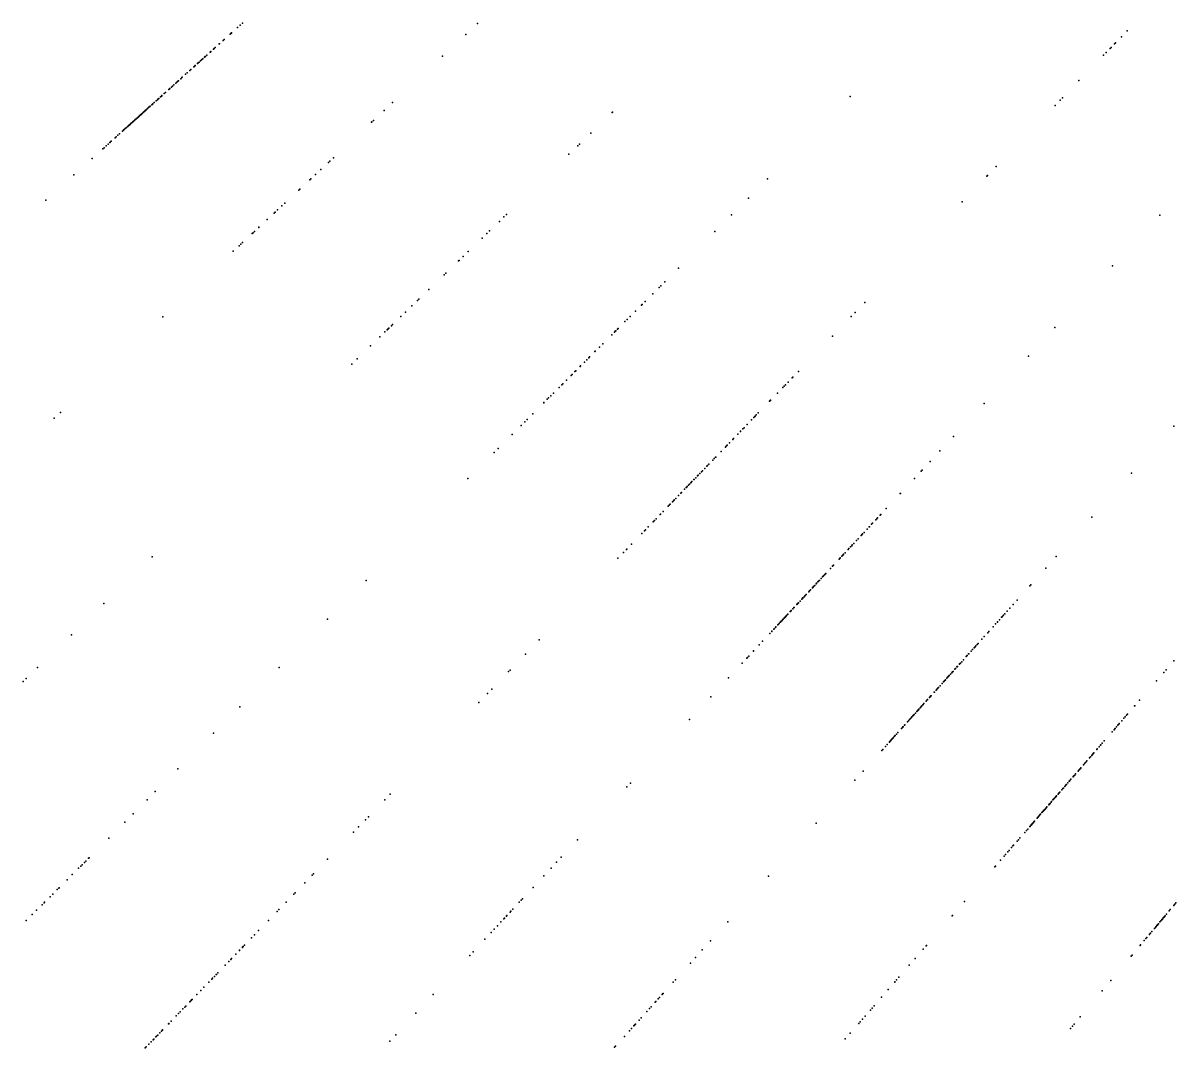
# Model space of a CAD drawing. Header units: metres. Extents: x -4327 to 4266, y -3886 to 3992.
# Drawn here: x -1633.9 to -1366.9, y -1662.6 to -1425.4 of the extents above; entities that cross this region are included whole.
import ezdxf

# ---------------------------------------------------------------- set-up
doc = ezdxf.new("R2010")
doc.units = ezdxf.units.M

msp = doc.modelspace()

# ---------------------------------------------------------------- linework, layer by layer
for p in [(-1583.05, -1425.39, 1102.28), (-1528.66, -1425.5, 2100.47), (-1585.9, -1427.95, 992.99), (-1585.73, -1427.8, 1028.51), (-1585.63, -1427.7, 991.41), (-1585.58, -1427.66, 2139.43), (-1584.23, -1426.45, 1213.03), (-1583.58, -1425.86, 883.34), (-1531.36, -1428.02, -23.41), (-1378.22, -1427.19, 2082.76), (-1588.43, -1430.23, 1234.83), (-1588.35, -1430.16, 1101.54), (-1587.5, -1429.39, 1204.76), (-1587.31, -1429.22, 1055.5), (-1381.12, -1430.19, 2093.98), (-1380.93, -1430, 2147), (-1379.53, -1428.54, 2130.79), (-1591.81, -1433.27, 833.65), (-1591.67, -1433.15, 1217.18), (-1591.66, -1433.14, 948.69), (-1591.61, -1433.09, 890.56), (-1591.31, -1432.82, 924.83), (-1590.52, -1432.11, 1069.28), (-1590.49, -1432.09, 1038.8), (-1590.39, -1431.99, 776.94), (-1589.77, -1431.44, 1197.27), (-1589.63, -1431.31, 1229.54), (-1589.36, -1431.07, 748.83), (-1536.77, -1433.06, 2146.44), (-1383.69, -1432.85, -127.83), (-1383.03, -1432.17, -64.63), (-1382.15, -1431.26, -90.68), (-1381.92, -1431.02, 2160.32), (-1595.01, -1436.15, 423.88), (-1595, -1436.14, 613.54), (-1594.34, -1435.55, 722.4), (-1594.2, -1435.42, 677.02), (-1594.06, -1435.3, 964.15), (-1593.98, -1435.22, 824.02), (-1593.45, -1434.75, 681.85), (-1593.3, -1434.61, 763.84), (-1593.07, -1434.41, 846.45), (-1592.74, -1434.11, 733.4), (-1592.71, -1434.08, 1170.49), (-1592.45, -1433.85, 730.66), (-1592.21, -1433.63, 851.4), (-1597.99, -1438.84, 1121.62), (-1597.88, -1438.74, 899.57), (-1597.88, -1438.74, 1156.08), (-1597.35, -1438.26, 1273.24), (-1597.07, -1438.01, 571.45), (-1596.99, -1437.94, 623.19), (-1596.21, -1437.23, 936.03), (-1595.84, -1436.9, 667.43), (-1595.26, -1436.38, 248.73), (-1389.36, -1438.72, 2131.94), (-1600.89, -1441.45, 1012.4), (-1600.14, -1440.78, 861.08), (-1599.95, -1440.6, 689.81), (-1599.9, -1440.55, 777.6), (-1599.85, -1440.51, 662.68), (-1599.5, -1440.19, 652.26), (-1599.25, -1439.97, 432.33), (-1598.97, -1439.72, 2094.88), (-1598.95, -1439.7, 520.9), (-1598.48, -1439.28, 1086.38), (-1598.22, -1439.04, 534.34), (-1603.83, -1444.09, 1249.94), (-1603.47, -1443.77, 456.78), (-1603.02, -1443.36, 333.81), (-1602.74, -1443.12, 345.81), (-1602.68, -1443.06, 584.8), (-1602.64, -1443.02, 638.16), (-1602.62, -1443.01, 790.92), (-1602.43, -1442.83, 1170), (-1602.02, -1442.46, 583.3), (-1601.9, -1442.36, 1013.04), (-1601.75, -1442.22, 905.89), (-1601.72, -1442.19, 690.57), (-1601.15, -1441.68, 760.99), (-1548.3, -1443.81, 2155.49), (-1442.37, -1442.37, 2120.38), (-1393.71, -1443.23, -51.99), (-1393.21, -1442.71, 2130.85), (-1606.86, -1446.83, 592.66), (-1606.77, -1446.74, 1186.95), (-1606.62, -1446.61, 749.03), (-1606.56, -1446.55, 440.45), (-1606.44, -1446.44, 283.99), (-1606.28, -1446.3, 1293.13), (-1606.27, -1446.29, 502.11), (-1606.07, -1446.11, 304.33), (-1606.03, -1446.08, 1103.38), (-1605.98, -1446.03, 804.63), (-1605.96, -1446.01, 803.28), (-1605.88, -1445.94, 297.09), (-1605.74, -1445.82, 489.54), (-1605.55, -1445.64, 1254.43), (-1605.54, -1445.63, 703.93), (-1605.34, -1445.46, 491.9), (-1605.33, -1445.44, 989.44), (-1605.27, -1445.39, 634.09), (-1605.03, -1445.17, 976.45), (-1605.01, -1445.16, 882.89), (-1604.93, -1445.09, 833.75), (-1604.71, -1444.89, 791.95), (-1604.53, -1444.72, 464.47), (-1604.47, -1444.67, 596.85), (-1604.41, -1444.61, 296.82), (-1604.05, -1444.29, 1057.86), (-1603.99, -1444.24, 367.85), (-1550.27, -1445.65, 1257.19), (-1497.48, -1446.1, 3.97), (-1497.38, -1446, 2112.49), (-1394.91, -1444.47, 2110.28), (-1609.61, -1449.3, 683.57), (-1609.42, -1449.12, 568.28), (-1609.4, -1449.11, 470.83), (-1609.23, -1448.95, 398.28), (-1609.14, -1448.88, 479.42), (-1609.09, -1448.83, 651.02), (-1608.87, -1448.63, 291.63), (-1608.8, -1448.57, 262.81), (-1608.62, -1448.41, 545.34), (-1608.46, -1448.26, 1113.99), (-1608.35, -1448.16, 967.12), (-1608.28, -1448.1, 532.69), (-1608.09, -1447.93, 395.56), (-1607.88, -1447.74, 363.88), (-1607.77, -1447.64, 487.68), (-1607.69, -1447.57, 556.34), (-1607.6, -1447.49, 302.22), (-1607.38, -1447.29, 343.18), (-1607.3, -1447.22, 450.49), (-1607.14, -1447.08, 377.07), (-1607.03, -1446.98, 581.33), (-1553.14, -1448.33, 1017.91), (-1553.08, -1448.27, 911.67), (-1552.71, -1447.93, 2089.75), (-1612.55, -1451.94, 314.02), (-1612.31, -1451.73, 312.76), (-1611.9, -1451.36, 406.29), (-1611.52, -1451.02, 404.97), (-1610.81, -1450.38, 271.54), (-1610.61, -1450.2, 876.33), (-1610.45, -1450.06, 2123.78), (-1610.18, -1449.82, 789.29), (-1610, -1449.65, 276.21), (-1609.94, -1449.6, 1127), (-1502.41, -1450.86, 2103.46), (-1615.41, -1454.52, 499.98), (-1615.11, -1454.25, 1081.37), (-1614.58, -1453.78, 356.88), (-1614.19, -1453.43, 896.25), (-1613.74, -1453.02, 387.17), (-1613.68, -1452.97, 393.27), (-1613.45, -1452.76, 553.28), (-1505.44, -1453.79, -27.97), (-1505.04, -1453.4, -0.57), (-1617.83, -1456.7, 1004.33), (-1562.8, -1457.33, 2133.36), (-1561.97, -1456.56, 1033.74), (-1507.48, -1455.76, 2096.79), (-1564.88, -1459.27, 716.58), (-1563.14, -1457.65, 1275.52), (-1408.51, -1458.56, 2112.32), (-1622.07, -1460.52, 2127.46), (-1567.44, -1461.66, 818.01), (-1567.22, -1461.46, 1234.87), (-1566.13, -1460.44, 929.03), (-1461.45, -1461.45, 2122.79), (-1410.67, -1460.79, 2122.5), (-1410.57, -1460.68, 2155.05), (-1570.04, -1464.09, 1149.73), (-1569.77, -1463.83, 831.32), (-1628.55, -1466.35, 2117.4), (-1573.94, -1467.72, 624.09), (-1573.25, -1467.08, 1250.58), (-1465.88, -1465.88, 2110.72), (-1416.43, -1466.76, 2131.17), (-1577.32, -1470.87, 336.16), (-1575.74, -1469.4, 2151.02), (-1575.5, -1469.18, 522.78), (-1574.93, -1468.64, 428.96), (-1522.51, -1470.27, 1253.74), (-1521.89, -1469.67, 1243.9), (-1469.8, -1469.8, 2148.95), (-1370.63, -1469.82, 2109.73), (-1579.26, -1472.68, 731.04), (-1579.24, -1472.66, 1170.14), (-1525.85, -1473.5, 2136.28), (-1523.57, -1471.29, 2103.04), (-1583.03, -1476.2, 438.53), (-1580.78, -1474.1, 635.76), (-1580.59, -1473.93, 539.47), (-1580.25, -1473.61, 342.83), (-1527.59, -1475.17, 1155.27), (-1526.44, -1474.06, 1275.81), (-1473.67, -1473.67, 1299.91), (-1585.19, -1478.21, 1059.34), (-1583.83, -1476.94, 533.05), (-1583.45, -1476.59, 254.46), (-1530.8, -1478.27, 1255.87), (-1533.03, -1480.43, 1127.95), (-1532.91, -1480.32, 1281.22), (-1531.95, -1479.39, 910.16), (-1381.57, -1481.55, -110.04), (-1536.38, -1483.67, 1172.51), (-1535.94, -1483.24, 2124.75), (-1482.12, -1482.12, 1261.76), (-1486.57, -1486.57, 1287.52), (-1486.19, -1486.19, 2132.96), (-1485.28, -1485.28, 1196.74), (-1542.21, -1489.29, 1021.88), (-1539.89, -1487.05, 1296.61), (-1488.03, -1488.03, 1185.31), (-1543.84, -1490.87, 444.58), (-1542.52, -1489.59, 2143.19), (-1492.06, -1492.06, 2143.73), (-1490.69, -1490.69, 1248.77), (-1490.54, -1490.54, 1021.71), (-1489.84, -1489.84, 1159.65), (-1489.81, -1489.81, 2154.56), (-1438.92, -1490.05, 2106.73), (-1601.5, -1493.42, 2141.34), (-1546.4, -1493.34, 427), (-1545.34, -1492.32, 1282.06), (-1494.5, -1494.5, 1142.34), (-1493.98, -1493.98, 1096.2), (-1493.31, -1493.31, 1055.09), (-1442.09, -1493.33, 2111.37), (-1441.19, -1492.4, -17.54), (-1550.07, -1496.89, 247.3), (-1549.55, -1496.38, 931.75), (-1549.5, -1496.34, 1155.15), (-1549.29, -1496.13, 271.01), (-1549.14, -1495.98, 363.4), (-1548.57, -1495.43, 356.03), (-1548.3, -1495.18, 1036.02), (-1497.55, -1497.55, 1211.22), (-1496.91, -1496.91, 1233.79), (-1496.73, -1496.73, 2088.02), (-1496.6, -1496.6, 1233.54), (-1496.25, -1496.25, 1086.17), (-1496.08, -1496.08, 1042.67), (-1394.92, -1495.87, 2133.09), (-1553.4, -1500.1, 332.98), (-1551.27, -1498.05, 342.16), (-1499.63, -1499.63, 1171.8), (-1446.46, -1497.85, 2101.65), (-1502.87, -1502.87, 1000.27), (-1502.67, -1502.67, 1109.94), (-1501.44, -1501.44, 1128.27), (-1501.36, -1501.36, 1031.99), (-1500.39, -1500.39, 2097.71), (-1401.06, -1502.45, 2107.7), (-1557.76, -1504.31, 2138.54), (-1556.48, -1503.07, 433.47), (-1504.86, -1504.86, 1285.87), (-1504.75, -1504.75, 1071.89), (-1503.89, -1503.89, 1094.65), (-1503.3, -1503.3, 1122.24), (-1508.06, -1508.06, 1136.22), (-1506.97, -1506.97, 1203.46), (-1506.72, -1506.72, 1249.68), (-1506.07, -1506.07, 1155.69), (-1505.88, -1505.88, 1022.2), (-1455.76, -1507.49, 1285), (-1455.65, -1507.37, 1204.5), (-1454.34, -1506.01, 1246.34), (-1509.71, -1509.71, 1009.09), (-1509.11, -1509.11, 970.5), (-1508.91, -1508.91, 1054.5), (-1457.96, -1509.76, 2113.75), (-1457.62, -1509.41, 986.14), (-1457.33, -1509.11, 1264.45), (-1456.71, -1508.47, 1200.82), (-1513.28, -1513.28, 1000.08), (-1513.24, -1513.24, 956.31), (-1512.47, -1512.47, 1045.4), (-1512.16, -1512.16, 931.93), (-1511.64, -1511.64, 1267.91), (-1511.07, -1511.07, 1248.59), (-1461, -1512.91, 1156.09), (-1460.84, -1512.74, 2115.62), (-1460.82, -1512.73, 1098.37), (-1460.79, -1512.7, 1258.09), (-1459.18, -1511.03, 1262.93), (-1411.28, -1513.41, 2116.13), (-1625.22, -1515.54, 2100.75), (-1515.8, -1515.8, 2163.63), (-1464.08, -1516.1, 1181.08), (-1463.61, -1515.61, 1096.08), (-1626.63, -1516.86, 2097.98), (-1518.55, -1518.55, 1035.13), (-1517.68, -1517.68, 1149.49), (-1517.12, -1517.12, 930.82), (-1466.18, -1518.28, 2132.64), (-1465.17, -1517.23, 1151.91), (-1464.66, -1516.7, 2107.31), (-1464.45, -1516.48, 1038.91), (-1464.37, -1516.39, 1148.3), (-1367.42, -1518.67, 2103.52), (-1520.59, -1520.59, 1148.68), (-1469.32, -1521.53, 1235.85), (-1468.37, -1520.54, 964.01), (-1467.75, -1519.9, 890.76), (-1467.7, -1519.85, 1281.31), (-1467.18, -1519.31, 1271.43), (-1466.92, -1519.04, 2099.09), (-1418.45, -1521.1, 1159.56), (-1523.85, -1523.85, 2118.91), (-1471.24, -1523.52, 1006.66), (-1471.13, -1523.4, 1220.39), (-1470.9, -1523.16, 1072.35), (-1470.81, -1523.07, 1223.2), (-1470.3, -1522.54, 1114.33), (-1469.55, -1521.76, 1051.15), (-1524.8, -1524.8, 945.33), (-1474.18, -1526.56, 1047.25), (-1473.83, -1526.2, 950.87), (-1473.8, -1526.16, 1109.59), (-1473.54, -1525.9, 1012.49), (-1473.47, -1525.83, 2147.93), (-1472.22, -1524.53, -61.86), (-1423.85, -1526.89, 1097.7), (-1421.55, -1524.43, 2157.27), (-1477.13, -1529.62, 370.76), (-1476.76, -1529.23, 2087.95), (-1476.55, -1529.01, 1285.87), (-1476.03, -1528.47, 942.56), (-1475.52, -1527.95, 1005.33), (-1475.38, -1527.81, 866.88), (-1475.35, -1527.77, 1300.7), (-1475.1, -1527.51, 1161.22), (-1475.1, -1527.51, 951.69), (-1475.06, -1527.47, 1158.18), (-1425.94, -1529.13, 1274.21), (-1425.71, -1528.89, 1011.85), (-1377.19, -1529.53, 2111.63), (-1530.84, -1530.84, 2130.96), (-1479.54, -1532.11, 1198.14), (-1479.24, -1531.79, 1275.55), (-1479.16, -1531.72, 904.54), (-1478.97, -1531.51, 844.7), (-1478.97, -1531.52, 850.08), (-1478.53, -1531.06, 1172.99), (-1478.51, -1531.05, 1063.36), (-1478.5, -1531.03, 1056.1), (-1478.1, -1530.62, 1057.27), (-1477.7, -1530.2, 360.15), (-1477.64, -1530.14, 1175.31), (-1477.53, -1530.03, 946.3), (-1427.48, -1530.79, 2096.52), (-1482.1, -1534.76, 2132.41), (-1481.54, -1534.18, 915.62), (-1481.39, -1534.02, 1082.92), (-1480.68, -1533.29, 341.77), (-1480.3, -1532.89, 1252.89), (-1480.27, -1532.86, 978.85), (-1480.07, -1532.65, 424.41), (-1480.05, -1532.64, 1238.65), (-1479.78, -1532.36, 335.61), (-1430.73, -1534.27, 1160.62), (-1430.71, -1534.25, 2138.26), (-1484.47, -1537.22, 881.76), (-1484.24, -1536.97, 280.7), (-1484, -1536.72, 951.84), (-1483.48, -1536.19, 845.93), (-1483.39, -1536.09, 452.07), (-1483.2, -1535.9, 459.32), (-1483.06, -1535.75, 1053.56), (-1482.72, -1535.4, 2133.29), (-1487.26, -1540.11, 433.77), (-1486.3, -1539.11, 2145.45), (-1486.24, -1539.05, 957.48), (-1485.66, -1538.45, 1238.67), (-1436.19, -1540.13, 844.82), (-1435.98, -1539.9, 812.86), (-1435.43, -1539.31, 2108.19), (-1435.24, -1539.11, 1061.46), (-1435.23, -1539.1, 840.26), (-1434, -1537.78, 1228.54), (-1386.4, -1539.75, 2107.27), (-1489.97, -1542.91, 2122.79), (-1489.75, -1542.68, 2101.73), (-1489.09, -1542, 2078), (-1487.95, -1540.82, 785.58), (-1487.74, -1540.6, 469.29), (-1487.64, -1540.49, 1177.17), (-1438.41, -1542.51, 913.65), (-1437.92, -1541.98, 2137.34), (-1437.9, -1541.96, 1248.9), (-1437.37, -1541.39, 1292.32), (-1437.17, -1541.17, 1248.26), (-1436.39, -1540.34, 1278.83), (-1490.6, -1543.56, 967.31), (-1440.87, -1545.14, 1058.4), (-1440.51, -1544.76, 959.11), (-1439.77, -1543.96, 909.05), (-1439.67, -1543.85, 795.16), (-1439.65, -1543.83, 951.6), (-1439.55, -1543.73, 926.71), (-1439.45, -1543.62, 997.55), (-1439.14, -1543.29, 1287.59), (-1494.82, -1547.93, 2079.18), (-1494.12, -1547.2, 1068.72), (-1494.07, -1547.15, 2140.27), (-1492.96, -1546.01, 964.62), (-1443.53, -1548, 652.8), (-1442.8, -1547.22, 749.81), (-1442.64, -1547.04, 561.24), (-1442.26, -1546.64, 1117.79), (-1441.99, -1546.35, 375.79), (-1441.85, -1546.19, 1181.71), (-1441.51, -1545.83, 369.72), (-1603.97, -1548.93, 275.63), (-1496.11, -1549.27, 2085.52), (-1446.2, -1550.86, 1267.07), (-1444.91, -1549.47, 664.83), (-1444.83, -1549.39, 2098.97), (-1444.73, -1549.28, 857.9), (-1444.65, -1549.19, 1018.17), (-1444.28, -1548.8, 746.68), (-1444.18, -1548.7, 900.9), (-1444.09, -1548.6, 1013.51), (-1443.97, -1548.47, 751.71), (-1443.85, -1548.34, 596.46), (-1394.61, -1548.88, 1190.48), (-1448.76, -1553.6, 1137.69), (-1448.58, -1553.42, 531.43), (-1448.51, -1553.33, 569.72), (-1448.27, -1553.08, 1033.59), (-1448.17, -1552.97, 814.44), (-1448.15, -1552.95, 759.11), (-1447.99, -1552.78, 1267.07), (-1447.97, -1552.76, 972.47), (-1446.93, -1551.64, 1073), (-1446.45, -1551.13, 712.86), (-1446.35, -1551.02, 808.11), (-1397.01, -1551.54, 2100.37), (-1554.42, -1554.42, 2112.45), (-1451.1, -1556.11, 605.72), (-1451.05, -1556.06, 511.42), (-1450.95, -1555.95, 523.67), (-1450.92, -1555.92, 970.24), (-1450.77, -1555.76, 821.23), (-1450.56, -1555.53, 755.14), (-1450.24, -1555.19, 923.92), (-1450.14, -1555.09, 561.67), (-1450.12, -1555.06, 624.16), (-1449.8, -1554.72, 617.73), (-1449.75, -1554.67, 365.87), (-1449.54, -1554.44, 722.13), (-1449.48, -1554.38, 855.33), (-1449.07, -1553.94, 660.38), (-1400.74, -1555.67, 1263.27), (-1400.52, -1555.44, 1081.61), (-1453.53, -1558.72, 829.48), (-1453.44, -1558.63, 1254.56), (-1453.35, -1558.53, 520.84), (-1453.34, -1558.51, 1031.46), (-1453.29, -1558.46, 468.15), (-1453.02, -1558.17, 290.54), (-1452.95, -1558.1, 862.78), (-1452.76, -1557.89, 472.85), (-1452.5, -1557.62, 556.38), (-1451.95, -1557.03, 1185.43), (-1451.76, -1556.83, 425.23), (-1451.51, -1556.55, 651.33), (-1403.67, -1558.93, 1098.57), (-1615.12, -1559.7, 2092.61), (-1456.22, -1561.61, 477.65), (-1456.17, -1561.55, 368.68), (-1456.09, -1561.47, 731.9), (-1456.01, -1561.38, 375.84), (-1455.63, -1560.97, 536.48), (-1455.35, -1560.68, 481.03), (-1455.32, -1560.64, 412.98), (-1454.68, -1559.96, 1046.81), (-1454.67, -1559.95, 283.77), (-1454.65, -1559.92, 463.71), (-1454.53, -1559.79, 504.04), (-1454.5, -1559.76, 541.02), (-1454.49, -1559.75, 910.08), (-1454.34, -1559.59, 1081.42), (-1454.32, -1559.57, 345.5), (-1453.94, -1559.16, 703.63), (-1406, -1561.53, 1275.85), (-1405.39, -1560.85, 991.28), (-1404.61, -1559.98, 1258.97), (-1563.39, -1563.39, 2096.99), (-1458.52, -1564.07, 383.71), (-1458.5, -1564.05, 435.7), (-1458.49, -1564.04, 434.49), (-1458.31, -1563.84, 530.04), (-1458.2, -1563.73, 336.85), (-1458.04, -1563.55, 728.97), (-1457.87, -1563.37, 661.84), (-1457.66, -1563.15, 390.71), (-1457.53, -1563.01, 666.8), (-1457.52, -1563, 1147.57), (-1457.51, -1562.99, 440.27), (-1457.48, -1562.95, 874.98), (-1457.42, -1562.89, 1150.5), (-1457.27, -1562.73, 631.04), (-1457.16, -1562.62, 286.63), (-1456.93, -1562.37, 343.73), (-1456.85, -1562.28, 376.06), (-1456.79, -1562.22, 571.73), (-1408.26, -1564.03, 829.69), (-1408.19, -1563.95, 1048.55), (-1407.78, -1563.5, 930.54), (-1407.27, -1562.93, 2139), (-1407.17, -1562.82, 930.13), (-1406.88, -1562.5, 2143.08), (-1406.86, -1562.47, 1154.22), (-1406.51, -1562.09, 979.48), (-1622.62, -1566.95, 59.68), (-1460.97, -1566.7, 1160.85), (-1460.51, -1566.2, 331.4), (-1460.45, -1566.14, 714.56), (-1460.01, -1565.67, 322.93), (-1459.91, -1565.56, 421.55), (-1459.64, -1565.27, 253.91), (-1459.52, -1565.15, 351.53), (-1459.09, -1564.69, 473.69), (-1459, -1564.59, 1157.77), (-1458.79, -1564.36, 567.52), (-1410.5, -1566.52, 819.08), (-1410.21, -1566.2, 919.8), (-1409.25, -1565.13, 1160.68), (-1408.66, -1564.47, 1243.93), (-1514.32, -1568.12, 2099.41), (-1463.4, -1569.3, 260.5), (-1462.61, -1568.46, 637.17), (-1413.23, -1569.55, 671.62), (-1412.93, -1569.22, 898.36), (-1412.74, -1569, 827.01), (-1412.71, -1568.98, 2096.35), (-1411.84, -1568.01, 636.91), (-1411.3, -1567.41, 1210.83), (-1517.54, -1571.46, 2131.62), (-1466.15, -1572.26, 243.16), (-1465.82, -1571.9, 622.02), (-1464.73, -1570.73, 385.34), (-1464.72, -1570.72, 2139.5), (-1415.46, -1572.02, 844.61), (-1415.3, -1571.85, 352.17), (-1415.23, -1571.78, 1008.11), (-1414.91, -1571.41, 943.53), (-1414.88, -1571.38, 1049.22), (-1414.35, -1570.79, 1231.91), (-1414, -1570.41, 1004.41), (-1413.98, -1570.39, 444.95), (-1413.66, -1570.03, 1152.32), (-1413.54, -1569.89, 1115.12), (-1413.42, -1569.77, 1116.5), (-1630.48, -1574.54, 2071.31), (-1574.53, -1574.53, 1368.72), (-1467.37, -1573.56, 2117.81), (-1466.27, -1572.38, 1050.78), (-1418.09, -1574.95, 745.94), (-1418.07, -1574.93, 794.34), (-1417.92, -1574.75, 686.6), (-1417.61, -1574.41, 837.87), (-1417.58, -1574.39, 832.52), (-1417.53, -1574.33, 891.74), (-1417.52, -1574.32, 361.04), (-1417.03, -1573.77, 1168.59), (-1417.03, -1573.77, 1279.53), (-1416.99, -1573.73, 1260.66), (-1416.99, -1573.73, 1103.12), (-1416.82, -1573.53, 942.03), (-1416.51, -1573.2, 736.03), (-1416.12, -1572.76, 1286.6), (-1367.36, -1572.97, 2485.23), (-1633.14, -1577.11, 2088.36), (-1521.42, -1575.48, 278.02), (-1521.09, -1575.13, 2134.27), (-1470.54, -1576.96, 2143.32), (-1420.53, -1577.66, 802.33), (-1420.37, -1577.48, 634.45), (-1420.3, -1577.4, 1246.41), (-1419.95, -1577.01, 946.89), (-1419.78, -1576.82, 543.19), (-1419.59, -1576.61, 1054.15), (-1419.55, -1576.57, 725.96), (-1419.41, -1576.41, 791.13), (-1419.12, -1576.09, 1043.73), (-1418.83, -1575.77, 1063.7), (-1418.72, -1575.65, 935), (-1418.65, -1575.57, 994.98), (-1418.53, -1575.44, 731.9), (-1371.43, -1577.65, 1016.03), (-1369.74, -1575.7, 1099.19), (-1369.21, -1575.09, 1248.59), (-1633.86, -1577.8, 2105.34), (-1525.35, -1579.54, 2107.79), (-1422.87, -1580.26, 554.27), (-1422.86, -1580.25, 269.93), (-1422.84, -1580.23, 533.25), (-1422.45, -1579.79, 1063.51), (-1422.36, -1579.69, 592.63), (-1422.17, -1579.48, 684.82), (-1422.09, -1579.39, 1298.39), (-1422.06, -1579.35, 2085.04), (-1422.06, -1579.36, 1180.31), (-1421.92, -1579.2, 784.62), (-1421.54, -1578.78, 538.93), (-1421.54, -1578.78, 526.61), (-1421.06, -1578.24, 599.58), (-1421.06, -1578.25, 733.21), (-1420.75, -1577.9, 881.53), (-1420.56, -1577.69, 907.31), (-1528.32, -1582.62, 1352.35), (-1526.33, -1580.56, 2116.06), (-1474.62, -1581.33, 287.66), (-1425.25, -1582.9, 597.59), (-1425.25, -1582.9, 461.86), (-1424.75, -1582.35, 804.71), (-1424.48, -1582.04, 1023.26), (-1424.47, -1582.03, 706.49), (-1424.46, -1582.02, 607.29), (-1424.41, -1581.96, 1232.9), (-1423.97, -1581.48, 582.05), (-1423.84, -1581.34, 914.91), (-1423.79, -1581.28, 439.56), (-1423.67, -1581.14, 342.34), (-1423.6, -1581.07, 2149.7), (-1375.31, -1582.12, 1229.45), (-1583.66, -1583.66, 2140.48), (-1427.66, -1585.58, 487.07), (-1427.6, -1585.51, 2090.88), (-1427.49, -1585.39, 618.66), (-1427.24, -1585.11, 651.48), (-1426.9, -1584.74, 505.2), (-1426.83, -1584.65, 703.79), (-1426.73, -1584.54, 413.86), (-1426.64, -1584.44, 1168.94), (-1426.62, -1584.42, 405.39), (-1426.45, -1584.23, 589.32), (-1426.42, -1584.2, 451.3), (-1426.11, -1583.85, 311.99), (-1426.06, -1583.8, 434.21), (-1425.97, -1583.7, 1132.37), (-1425.89, -1583.61, 894.27), (-1425.72, -1583.42, 497.42), (-1425.5, -1583.17, 744.61), (-1425.47, -1583.14, 697.97), (-1378.32, -1585.58, 830.88), (-1378.12, -1585.34, 994.21), (-1376.47, -1583.44, 1278.63), (-1376.43, -1583.4, 1280.17), (-1479.54, -1586.61, 282.6), (-1430.11, -1588.3, 261.83), (-1430.1, -1588.28, 348.67), (-1429.76, -1587.9, 264.13), (-1429.68, -1587.82, 401.43), (-1429.05, -1587.12, 959.95), (-1428.87, -1586.92, 694.48), (-1428.59, -1586.61, 395.1), (-1428.39, -1586.38, 447.05), (-1428.38, -1586.38, 444.62), (-1428.36, -1586.36, 495.89), (-1428.17, -1586.15, 630.33), (-1428.04, -1586, 962.07), (-1427.83, -1585.76, 295.74), (-1380.65, -1588.25, 1167.27), (-1380.35, -1587.91, 1054.03), (-1380.3, -1587.85, 936.04), (-1380.09, -1587.61, 2533.52), (-1380.03, -1587.55, 1206.07), (-1380.02, -1587.53, 981.58), (-1379.44, -1586.87, 436.75), (-1378.96, -1586.31, 1051.54), (-1378.65, -1585.96, 1088.83), (-1589.77, -1589.77, 2116.12), (-1432.54, -1590.99, 232.69), (-1432.38, -1590.82, 518.25), (-1432.35, -1590.79, 1138.93), (-1432.13, -1590.54, 322.85), (-1432.13, -1590.54, 322.85), (-1432.06, -1590.46, 423.89), (-1431.89, -1590.28, 353.9), (-1431.65, -1590.01, 415.28), (-1431.27, -1589.59, 238.39), (-1430.47, -1588.7, 638.96), (-1430.26, -1588.46, 645.22), (-1381.66, -1589.42, 634.46), (-1381.25, -1588.94, 985.25), (-1381.06, -1588.73, 1166.12), (-1381.02, -1588.68, 1209.98), (-1434.8, -1593.51, 1155.93), (-1434.17, -1592.8, 312.56), (-1433.75, -1592.34, 547.29), (-1433.27, -1591.8, 716.05), (-1433.25, -1591.79, 507.45), (-1433.11, -1591.63, 552.03), (-1432.96, -1591.46, 458.25), (-1432.83, -1591.32, 332.57), (-1432.69, -1591.17, 305.08), (-1432.59, -1591.05, 355.28), (-1385.22, -1593.52, 1033.38), (-1385.12, -1593.4, 891.43), (-1384.71, -1592.93, 947.32), (-1384.39, -1592.56, 1270.27), (-1384.28, -1592.43, 835.8), (-1383.97, -1592.08, 1218.7), (-1383.5, -1591.54, 814.12), (-1435, -1593.73, 817.19), (-1387.52, -1596.16, 999.58), (-1386.94, -1595.49, 684.98), (-1386.72, -1595.24, 1118.71), (-1386.42, -1594.89, 1106.69), (-1386.28, -1594.74, 882.69), (-1386.15, -1594.58, 920.75), (-1386.04, -1594.45, 824.89), (-1385.91, -1594.31, 948.14), (-1598.01, -1598.01, 2120.13), (-1439.31, -1598.51, 2147.49), (-1389.58, -1598.53, 1068.32), (-1389.36, -1598.28, 552), (-1389.27, -1598.17, 677.21), (-1389.12, -1598, 347.8), (-1388.96, -1597.82, 792.22), (-1388.9, -1597.75, 673.22), (-1388.31, -1597.07, 1097.92), (-1388.24, -1596.99, 1146.67), (-1388.01, -1596.72, 959.3), (-1388, -1596.72, 738.18), (-1387.97, -1596.68, 1298.83), (-1387.97, -1596.68, 881.05), (-1387.77, -1596.45, 1226.67), (-1387.76, -1596.43, 735.46), (-1493.24, -1601.3, 285.22), (-1441.23, -1600.65, 2124.72), (-1392.29, -1601.65, 622.96), (-1392.26, -1601.61, 1012.93), (-1391.97, -1601.28, 718.29), (-1391.62, -1600.87, 895.61), (-1391.58, -1600.83, 785.81), (-1391.53, -1600.77, 544.22), (-1391.49, -1600.72, 1069.79), (-1391.22, -1600.42, 359.02), (-1390.74, -1599.86, 1252.58), (-1390.69, -1599.8, 929.27), (-1390.68, -1599.8, 1159.18), (-1390.66, -1599.77, 744.78), (-1390.53, -1599.62, 451.12), (-1390.36, -1599.43, 803.58), (-1390.14, -1599.17, 782.37), (-1603.26, -1603.26, 2115.5), (-1548.85, -1603.88, 69.95), (-1494.07, -1602.19, 2098.3), (-1394.54, -1604.23, 392.16), (-1394.2, -1603.85, 593.72), (-1394.19, -1603.83, 651.61), (-1394.09, -1603.72, 269.74), (-1393.98, -1603.59, 295.66), (-1393.87, -1603.46, 529.11), (-1393.83, -1603.42, 516.8), (-1393.32, -1602.83, 291.98), (-1393.1, -1602.57, 443.49), (-1392.98, -1602.45, 1050.68), (-1392.67, -1602.08, 1138.37), (-1392.45, -1601.83, 545.81), (-1605.14, -1605.14, 2134.24), (-1550.09, -1605.16, 16.43), (-1396.91, -1606.96, 908.61), (-1396.88, -1606.93, 579.86), (-1396.8, -1606.83, 533.92), (-1396.35, -1606.32, 751.74), (-1396.35, -1606.32, 1240.47), (-1396.24, -1606.2, 1003.03), (-1396.23, -1606.18, 426.35), (-1396.21, -1606.15, 584.57), (-1396.07, -1606, 1240.22), (-1395.83, -1605.72, 793.49), (-1395.73, -1605.6, 253.56), (-1395.38, -1605.21, 727.82), (-1395.25, -1605.06, 641.97), (-1395.12, -1604.9, 851.75), (-1394.87, -1604.61, 266.35), (-1394.74, -1604.46, 1186.77), (-1394.74, -1604.46, 1186.77), (-1394.7, -1604.41, 2518.13), (-1394.66, -1604.37, 850.13), (-1608.38, -1608.38, 2013.49), (-1553.87, -1609.08, 22.57), (-1399.04, -1609.41, 403.06), (-1398.88, -1609.22, 451.4), (-1398.83, -1609.17, 389.76), (-1398.67, -1608.98, 399.34), (-1398.48, -1608.76, 588.02), (-1398.32, -1608.58, 2499.68), (-1398.26, -1608.51, 650.97), (-1397.93, -1608.13, 600.32), (-1397.87, -1608.06, 507.24), (-1397.71, -1607.88, 497.37), (-1397.55, -1607.7, 335.61), (-1397.42, -1607.55, 965.8), (-1397.39, -1607.51, 485.02), (-1397.3, -1607.42, 631.52), (-1397.15, -1607.24, 697.74), (-1397.06, -1607.13, 1307.34), (-1610.32, -1610.32, 2150.52), (-1556.16, -1611.45, -17.72), (-1554.59, -1609.83, 2097.19), (-1450.2, -1610.61, 2107.82), (-1401.55, -1612.3, 697.35), (-1401.24, -1611.94, 1118.52), (-1400.75, -1611.38, 796.29), (-1400.7, -1611.32, 689.21), (-1400.67, -1611.29, 492.29), (-1400.43, -1611.01, 591.35), (-1400.41, -1610.99, 487.29), (-1400.35, -1610.92, 404.64), (-1400.34, -1610.91, 685.18), (-1400.3, -1610.86, 436.07), (-1400.24, -1610.79, 354.17), (-1400.1, -1610.63, 306.46), (-1400.06, -1610.59, 708.22), (-1399.99, -1610.51, 300.5), (-1399.97, -1610.48, 862.83), (-1399.82, -1610.3, 898.15), (-1399.76, -1610.24, 313.52), (-1399.65, -1610.11, 462.6), (-1614.02, -1614.02, 2081.3), (-1557.34, -1612.68, 2103.2), (-1505.48, -1614.43, -68.05), (-1403.68, -1614.75, 2202.32), (-1403.67, -1614.73, 310.81), (-1403.38, -1614.41, 363.36), (-1403.03, -1614, 413.88), (-1401.92, -1612.73, 698.83), (-1405.8, -1617.19, 2504.74), (-1405.55, -1616.9, 313.62), (-1404.96, -1616.22, 556.95), (-1404.64, -1615.85, 322.96), (-1404.5, -1615.69, 2208.43), (-1620.21, -1620.21, 1521.09), (-1619.65, -1619.65, 1974.73), (-1619.35, -1619.35, 2090.47), (-1618.67, -1618.67, 1995.41), (-1618.59, -1618.59, 1781.36), (-1563.38, -1618.93, 2088.39), (-1510.31, -1619.61, -80.36), (-1509.26, -1618.48, 2089.75), (-1407.5, -1619.15, 465.2), (-1406.69, -1618.21, 498.1), (-1406.38, -1617.85, 344.92), (-1622.47, -1622.47, 1499.88), (-1621.01, -1621.01, 1847.1), (-1620.5, -1620.5, 1913.42), (-1566.95, -1622.63, 2151.14), (-1566.62, -1622.28, 2088.14), (-1513.25, -1622.76, -63.55), (-1511.6, -1620.99, -38.08), (-1461.23, -1622.86, 2123.86), (-1408.87, -1620.72, 232.22), (-1408.71, -1620.54, 2169.6), (-1625.59, -1625.59, 1771.02), (-1625.51, -1625.51, 1454.83), (-1623.68, -1623.68, 2008.21), (-1568.65, -1624.38, 2079.44), (-1515.74, -1625.43, -100.07), (-1627.62, -1627.62, 1715.91), (-1626.99, -1626.99, 1835.36), (-1625.95, -1625.95, 1879.76), (-1571.16, -1626.98, 2163.99), (-1570.86, -1626.67, 2100.67), (-1518.24, -1628.11, -112.41), (-1630.73, -1630.73, 1862.32), (-1629.47, -1629.47, 1659.9), (-1628.99, -1628.99, 1742.89), (-1628.87, -1628.87, 2091.27), (-1575.03, -1631, 1766.48), (-1574.6, -1630.55, 2110.3), (-1572.97, -1628.86, 1997.86), (-1520.89, -1630.96, 65.09), (-1520.46, -1630.49, 18.85), (-1518.98, -1628.9, -74.74), (-1518.52, -1628.41, -28.54), (-1415.84, -1628.73, 2508.74), (-1368.49, -1630.9, 340.18), (-1368.45, -1630.85, 553.68), (-1368.21, -1630.57, 597.19), (-1367.4, -1629.61, 433.41), (-1367.22, -1629.39, 344.62), (-1367.2, -1629.36, 397.21), (-1367.19, -1629.35, 1061.19), (-1367.17, -1629.33, 490.43), (-1366.91, -1629.02, 541.92), (-1633.12, -1633.12, 2103.63), (-1631.73, -1631.73, 1641.26), (-1577.05, -1633.09, 2027.4), (-1523.2, -1633.43, 16.45), (-1522.54, -1632.73, 11.57), (-1522.44, -1632.62, -72.47), (-1522.36, -1632.53, -15.22), (-1521.95, -1632.1, 24.95), (-1521.9, -1632.04, 31.04), (-1521.85, -1631.98, 76.1), (-1521.09, -1631.17, 54.14), (-1470.7, -1633.38, -95.36), (-1418.69, -1632.02, 2538.9), (-1418.61, -1631.92, 2151.73), (-1370.63, -1633.45, 406.64), (-1370.43, -1633.22, 868.84), (-1370.2, -1632.94, 742.45), (-1370.15, -1632.88, 1183.83), (-1370.13, -1632.86, 1256.36), (-1370.06, -1632.77, 659.91), (-1369.85, -1632.52, 1179.01), (-1369.66, -1632.3, 539.3), (-1369.6, -1632.22, 367.92), (-1369.56, -1632.18, 957.7), (-1369.42, -1632.02, 843.91), (-1369.12, -1631.66, 497.25), (-1580.25, -1636.4, 1508.37), (-1579.33, -1635.44, 2170.5), (-1525.47, -1635.87, -32.33), (-1524.77, -1635.11, -7.93), (-1524.03, -1634.33, -77.43), (-1373.05, -1636.34, 566.75), (-1373.01, -1636.29, 639.69), (-1372.78, -1636.01, 454.56), (-1372.49, -1635.67, 698.28), (-1372.48, -1635.65, 351.92), (-1371.89, -1634.95, 955.13), (-1371.68, -1634.71, 351.72), (-1371.56, -1634.56, 642.83), (-1371.51, -1634.5, 841.15), (-1371.32, -1634.28, 705.42), (-1371.22, -1634.16, 315.84), (-1371.21, -1634.15, 403.2), (-1371.2, -1634.14, 2512.9), (-1371.04, -1633.94, 303.92), (-1370.96, -1633.85, 258.93), (-1582.55, -1638.78, 2088.7), (-1580.97, -1637.14, 2091.19), (-1526.94, -1637.44, -18.93), (-1474.7, -1637.82, -101.64), (-1424.75, -1638.99, -201.34), (-1424.66, -1638.89, -200.13), (-1375.18, -1638.87, 260.91), (-1375.08, -1638.76, 468.75), (-1374.23, -1637.74, 502.8), (-1373.86, -1637.3, 1067.83), (-1373.65, -1637.06, 548.32), (-1584.6, -1640.9, 2126.02), (-1583.78, -1640.05, 1495.68), (-1583.74, -1640.01, 1520.68), (-1583.08, -1639.32, 1877.56), (-1583.06, -1639.3, 2100.84), (-1582.9, -1639.14, 1902.53), (-1530.41, -1641.17, 2107.5), (-1529.64, -1640.33, 23.86), (-1478.15, -1641.66, -151.45), (-1476.59, -1639.92, -9.03), (-1425.41, -1639.75, 2462.54), (-1377.24, -1641.33, 1139.99), (-1377.07, -1641.13, 312.41), (-1587.08, -1643.47, 2110.79), (-1586.24, -1642.6, 2012.49), (-1585.78, -1642.13, 1453.44), (-1585.59, -1641.92, 2011.67), (-1479.32, -1642.95, -114.05), (-1428.65, -1643.47, -210.28), (-1427.28, -1641.9, 2529.02), (-1590.17, -1646.67, 1485.7), (-1589.99, -1646.49, 1735.59), (-1589.56, -1646.03, 1966.26), (-1589.14, -1645.61, 1782.3), (-1589.1, -1645.57, 1651.58), (-1588.74, -1645.19, 2092.29), (-1482.79, -1646.81, -1.81), (-1431.6, -1646.86, -160.36), (-1431.06, -1646.25, -171.07), (-1382.01, -1647.01, 962.17), (-1592.69, -1649.28, 1861.83), (-1591.98, -1648.54, 1842.4), (-1590.81, -1647.34, 1591.45), (-1483.29, -1647.36, 7.86), (-1433.51, -1649.07, -147.4), (-1432.01, -1647.34, 2476.66), (-1431.99, -1647.31, -155.62), (-1384.03, -1649.42, 2478.3), (-1595.23, -1651.91, 2077.94), (-1595.19, -1651.86, 1769.03), (-1594.96, -1651.63, 1667.21), (-1594.83, -1651.49, 1944.65), (-1594.7, -1651.36, 1776.49), (-1593.62, -1650.24, 1443.1), (-1538.89, -1650.26, 2082.41), (-1487.49, -1652.03, -104.96), (-1487.32, -1651.84, -66.09), (-1486.81, -1651.27, -57.58), (-1486.79, -1651.24, -106.12), (-1486.5, -1650.93, -114.6), (-1485.9, -1650.26, -135.21), (-1485.76, -1650.1, -17.56), (-1485.68, -1650.02, 2094.38), (-1435.05, -1650.83, -126), (-1597.85, -1654.62, 1720.57), (-1597.49, -1654.24, 1645.07), (-1596.83, -1653.57, 1868.75), (-1596.42, -1653.14, 1509.41), (-1596.41, -1653.13, 1711.22), (-1596.19, -1652.9, 1952.78), (-1542.89, -1654.55, 2033.65), (-1489.39, -1654.14, 2148.32), (-1488.82, -1653.5, -33.38), (-1488.46, -1653.1, -12.74), (-1437.66, -1653.84, -194.73), (-1437.27, -1653.39, 2450.5), (-1436.81, -1652.86, 2155.69), (-1600.19, -1657.04, 1827.21), (-1600.14, -1656.99, 1868.45), (-1600.1, -1656.95, 1630.73), (-1599.55, -1656.38, 1959.05), (-1598.41, -1655.2, 2039.11), (-1492.43, -1657.51, 51.71), (-1492.25, -1657.31, -22.5), (-1492.18, -1657.24, 73.61), (-1492.03, -1657.07, 44.4), (-1491.2, -1656.15, 28.57), (-1490.71, -1655.6, 72.32), (-1440.37, -1656.96, -162.55), (-1440.34, -1656.93, -120.46), (-1440.05, -1656.59, 2172.38), (-1439.46, -1655.91, -194.97), (-1438.88, -1655.24, -137.14), (-1390.84, -1657.53, 2534.83), (-1390.47, -1657.1, 1345.97), (-1389.06, -1655.41, 2537.19), (-1603.09, -1660.05, 1941.8), (-1602.93, -1659.88, 1783.64), (-1602.67, -1659.61, 2071.66), (-1602.19, -1659.12, 1549.32), (-1601.8, -1658.72, 1651.42), (-1601.54, -1658.44, 2099.92), (-1601.54, -1658.45, 1981.08), (-1547.56, -1659.56, 1903), (-1494.6, -1659.92, -39.6), (-1493.43, -1658.62, 2107.6), (-1492.97, -1658.11, -49.29), (-1442.32, -1659.2, -100.19), (-1391.33, -1658.12, 2488.63), (-1605.56, -1662.6, 1684.07), (-1605.32, -1662.36, 1641.74), (-1604.71, -1661.72, 1524.48), (-1604.7, -1661.71, 1538.98), (-1604.16, -1661.16, 1450.89), (-1603.76, -1660.74, 1825.14), (-1603.6, -1660.58, 2043.49), (-1548.91, -1661.01, 1511.26), (-1496.88, -1662.46, -44.54), (-1496.66, -1662.21, -11.59), (-1443.47, -1660.52, -13.8)]:
    msp.add_point(p)

doc.saveas('drawing.dxf')
